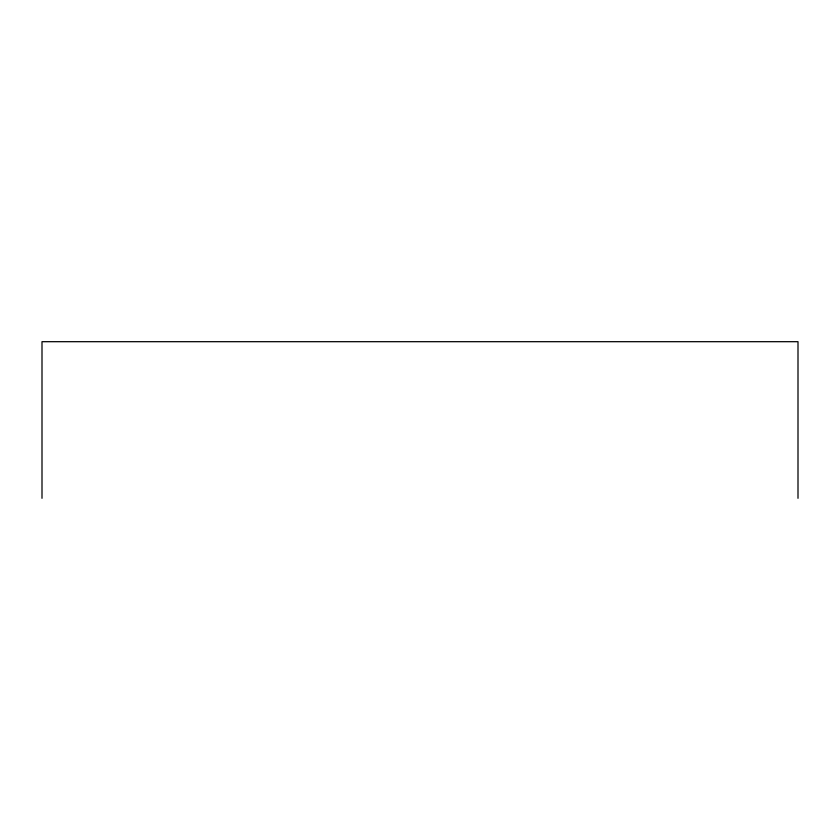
<?xml version="1.0" encoding="UTF-8"?>
<svg xmlns="http://www.w3.org/2000/svg" width="840" height="840" viewBox="0 0 840 840"><rect width="100%" height="100%" fill="white"/><g stroke="black" fill="none" stroke-linecap="round" stroke-linejoin="round"><path stroke-width="1.26" d="M798 498.309L798 341.691L42 341.691L42 498.309"/></g></svg>
